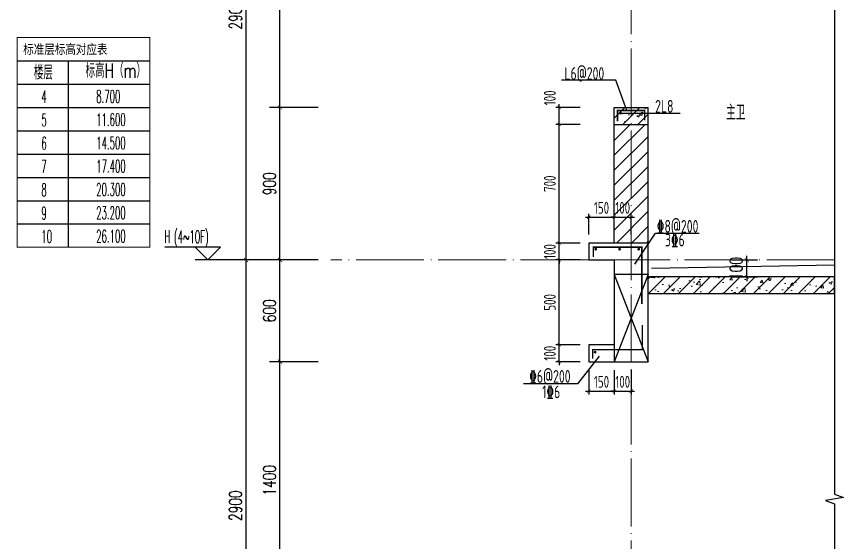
# Model space of a CAD drawing. Extents: x -461650 to 361314, y 245336 to 769729.
# Drawn here: x 284742 to 289616, y 667156 to 670259 of the extents above; entities that cross this region are included whole.
import ezdxf

# ---------------------------------------------------------------- set-up
doc = ezdxf.new("R2010")
doc.units = 0
doc.header["$LTSCALE"] = 1000
doc.linetypes.add('DOTE', pattern=[2.42, 2, -0.2, 0.02, -0.2])
doc.layers.get('0').update_dxf_attribs({"linetype": 'CONTINUOUS'})
doc.layers.get('DEFPOINTS').update_dxf_attribs({"linetype": 'CONTINUOUS'})
for name, color, linetype in [('C-Sheet-图框', 101, 'CONTINUOUS'), ('DIM', 2, 'CONTINUOUS'), ('DIM_ELEV', 3, 'CONTINUOUS'), ('DIM_SYMB', 3, 'CONTINUOUS'), ('PUB_DIM', 3, 'CONTINUOUS'), ('PUB_TEXT', 2, 'CONTINUOUS'), ('REIN', 6, 'CONTINUOUS'), ('S-大样-砼线', 7, 'CONTINUOUS'), ('S-引出线', 40, 'CONTINUOUS'), ('TEXT', 2, 'CONTINUOUS'), ('WALL', 5, 'CONTINUOUS'), ('看线', 251, 'CONTINUOUS')]:
    doc.layers.add(name, color=color, linetype=linetype)
for name, color, linetype, lineweight in [('DOTE', 19, 'DOTE', 9), ('PUB_HATCH', 8, 'CONTINUOUS', 9), ('内粉刷', 37, 'CONTINUOUS', 9)]:
    doc.layers.add(name, color=color, linetype=linetype, lineweight=lineweight)
doc.styles.add('_TCH_DIM', font='SIMPLEX.shx', dxfattribs={"width": 0.7, "bigfont": 'GBCBIG.shx'})
doc.styles.add('_TCH_DIM_T3', font='SIMPLEX', dxfattribs={"width": 0.705882, "bigfont": 'GBCBIG'})
doc.styles.add('DIM_FONT_T3', font='SIMPLEX', dxfattribs={"width": 0.705882, "bigfont": 'GBCBIG'})
doc.styles.add('TSSD_DIMENSION', font='Tssdeng.shx', dxfattribs={"width": 0.7, "bigfont": 'tssdchn.shx'})
doc.styles.add('TSSD_REIN', font='tssdeng.shx', dxfattribs={"width": 0.7, "height": 300, "bigfont": 'tssdchn.shx'})
doc.styles.add('w', font='tssdeng.shx', dxfattribs={"width": 0.8, "bigfont": 'tssdchn.shx'})
doc.styles.add('宋体', font='', dxfattribs={"height": 50})
doc.styles.get('宋体').set_extended_font_data('SimSun')
doc.dimstyles.new('_TCH_ARCH&&25', dxfattribs={"dimtxt": 74.375, "dimasz": 25, "dimexe": 62.5, "dimexo": 75, "dimgap": 25, "dimtad": 1, "dimdec": 0, "dimzin": 0, "dimdsep": 46, "dimtxsty": '_TCH_DIM_T3', "dimblk": 'ARCHTICK', "dimcen": 0.09, "dimclrt": 7, "dimazin": 0, "dimtfac": 1, "dimtdec": 0, "dimtix": 1, "dimtmove": 2, "dimatfit": 3, "dimldrblk": 'ARCHTICK', "dimfxl": 0, "dimtolj": 1, "dimtzin": 0, "dimarcsym": 0})
doc.dimstyles.new('TSSD_20_20', dxfattribs={"dimtxt": 60, "dimasz": 20, "dimexe": 20, "dimexo": 50, "dimgap": 20, "dimtad": 1, "dimdec": 0, "dimzin": 0, "dimdsep": 46, "dimtxsty": 'TSSD_DIMENSION', "dimblk": 'ARCHTICK', "dimblk1": 'ARCHTICK', "dimblk2": 'ARCHTICK', "dimcen": 0, "dimdle": 20, "dimclrt": 7, "dimadec": 0, "dimazin": 0, "dimtfac": 1, "dimtdec": 0, "dimtix": 1, "dimtmove": 2, "dimatfit": 3, "dimfxl": 0, "dimtolj": 1, "dimtzin": 0, "dimarcsym": 0})
pattern_1 = [(45, (0, 0), (-44.194174, 44.194174), []), (50, (0, 0), (179.315046, -15.688034), [18.75, -206.25]), (355, (0, 0), (-34.687833, 188.048033), [15, -165]), (100.4514, (14.94, -1.3), (144.627345, 172.359886), [15.935047, -175.285528]), (46.1842, (0, 50), (266.81026, -41.379754), [28.125, -309.375]), (96.6356, (22.23, 46.55), (233.66568, 243.52947), [23.90257, -262.92825]), (351.1842, (0, 50), (233.66549, 243.52965), [22.5, -247.5]), (21, (25, 37.5), (149.226763, -100.654723), [18.75, -206.25]), (326, (25, 37.5), (60.828833, 181.28751), [15, -165]), (71.4514, (37.44, 29.11), (210.055657, 80.632624), [15.935047, -175.285528]), (37.5, (0, 0), (3.039964, 83.2234635), [0, -163, 0, -167.5, 0, -165.625]), (7.5, (0, 0), (65.767384, 98.602928), [0, -95.5, 0, -159.25, 0, -63.125]), (327.5, (-55.75, 0), (133.455609, -5.638718), [0, -62.5, 0, -195, 0, -258.75]), (317.5, (-80.75, 0), (145.796542, 25.026246), [0, -81.25, 0, -129.5, 0, -183.75])]

# ---------------------------------------------------------------- blocks, each defined once
blk = doc.blocks.new('A$C4D992532')
at = {"layer": 'C-Sheet-图框', "color": 0}
for p, q in [((-871.8, 1100), (-89.1, 1100)), ((-871.8, 1100), (-89.1, 1100)), ((-571.5, 1100), (-571.5, 0)), ((-871.8, 962.5), (-89.1, 962.5)), ((-871.8, 825), (-89.1, 825)), ((-871.8, 687.5), (-89.1, 687.5)), ((-871.8, 550), (-89.1, 550)), ((-871.8, 412.5), (-89.1, 412.5)), ((-871.8, 275), (-89.1, 275)), ((-871.8, 137.5), (-89.1, 137.5))]:
    blk.add_line(p, q, dxfattribs=at)
at = {"layer": 'C-Sheet-图框', "color": 0, "const_width": 6}
blk.add_lwpolyline([(-871.8, 0), (-89.1, 0), (-89.1, 1237.5), (-871.8, 1237.5)], close=True, dxfattribs=at)
at = {"layer": 'PUB_TEXT', "color": 2, "style": '宋体', "width": 0.8}
blk.add_text('标准层标高对应表', height=56.96, dxfattribs=at).set_placement((-835.8, 1139.9))
at = {"layer": 'PUB_TEXT', "style": '_TCH_DIM'}
for s, height, width, p in [('楼层', 84.4, 0.7, (-772.7, 989.5)), ('标高H（m）', 84.4, 0.7, (-468.2, 1000.6)), ('8.700', 74.38, 0.494118, (-405, 853.2)), ('4', 74.4, 0.494118, (-728.4, 851.3)), ('5', 74.4, 0.494118, (-728.4, 713.8)), ('11.600', 74.38, 0.494118, (-405, 715.7)), ('6', 74.4, 0.494118, (-728.4, 576.3)), ('14.500', 74.38, 0.494118, (-405, 578.2)), ('7', 74.4, 0.494118, (-728.4, 438.8)), ('17.400', 74.38, 0.494118, (-405, 440.7)), ('8', 74.4, 0.494118, (-728.4, 301.3)), ('20.300', 74.38, 0.494118, (-405, 303.2)), ('9', 74.4, 0.494118, (-728.4, 163.8)), ('23.200', 74.38, 0.494118, (-405, 165.7)), ('10', 74.38, 0.494118, (-728.4, 26.3)), ('26.100', 74.38, 0.494118, (-405, 28.2))]:
    blk.add_text(s, height=height, dxfattribs=dict(at, width=width)).set_placement(p)
blk = doc.blocks.new('_ArchTick')
at = {"color": 0, "linetype": 'ByBlock', "const_width": 0.15}
blk.add_lwpolyline([(-0.5, -0.5), (0.5, 0.5)], dxfattribs=at)
blk = doc.blocks.new('*D2005')
at = {"layer": 'DEFPOINTS', "color": 0}
for p in [(910898.2, -114386.1), (911064.2, -114386.1), (910898.2, -114486.1)]:
    blk.add_point(p, dxfattribs=at)
at = {"layer": 'PUB_DIM', "color": 0, "lineweight": -2}
for p, q in [((910973.2, -114386.1), (911126.7, -114386.1)), ((911064.2, -114386.1), (911064.2, -114361.1)), ((911064.2, -114486.1), (911064.2, -114386.1)), ((910973.2, -114486.1), (911126.7, -114486.1)), ((911064.2, -114486.1), (911064.2, -114511.1))]:
    blk.add_line(p, q, dxfattribs=at)
at = {"layer": 'PUB_DIM', "color": 0, "lineweight": -2, "xscale": 25, "yscale": 25, "zscale": 25}
for p, rotation in [((911064.2, -114386.1), 270), ((911064.2, -114486.1), 90)]:
    blk.add_blockref('_ArchTick', p, dxfattribs=dict(at, rotation=rotation))
at = {"layer": 'PUB_DIM', "color": 7, "insert": (911002, -114436.1), "char_height": 74.38, "attachment_point": 5, "rotation": 90, "style": '_TCH_DIM_T3'}
blk.add_mtext('\\A1;100', dxfattribs=at)
blk = doc.blocks.new('*D2006')
at = {"layer": 'DEFPOINTS', "color": 0}
for p in [(909958.4, -113486.1), (910133, -113486.1), (910133, -113586.1)]:
    blk.add_point(p, dxfattribs=at)
at = {"layer": 'DIM', "color": 0, "lineweight": -2}
for p, q in [((909958.4, -113606.1), (909958.4, -113466.1)), ((910083, -113486.1), (909938.4, -113486.1)), ((910083, -113586.1), (909938.4, -113586.1))]:
    blk.add_line(p, q, dxfattribs=at)
at = {"layer": 'DIM', "color": 0, "lineweight": -2, "xscale": 20, "yscale": 20, "zscale": 20}
for p, rotation in [((909958.4, -113486.1), 90), ((909958.4, -113586.1), 270)]:
    blk.add_blockref('_ArchTick', p, dxfattribs=dict(at, rotation=rotation))
at = {"layer": 'DIM', "color": 7, "insert": (909903.4, -113429.6), "char_height": 70, "attachment_point": 5, "rotation": 90, "style": 'TSSD_DIMENSION'}
blk.add_mtext('\\A1;100', dxfattribs=at)
blk = doc.blocks.new('*D2007')
at = {"layer": 'DEFPOINTS', "color": 0}
for p in [(909958.4, -114286.1), (910133, -114286.1), (910133, -114386.1)]:
    blk.add_point(p, dxfattribs=at)
at = {"layer": 'DIM', "color": 0, "lineweight": -2}
for p, q in [((910083, -114286.1), (909938.4, -114286.1)), ((909958.4, -114286.1), (909958.4, -114266.1)), ((909958.4, -114386.1), (909958.4, -114286.1)), ((910083, -114386.1), (909938.4, -114386.1)), ((909958.4, -114386.1), (909958.4, -114406.1))]:
    blk.add_line(p, q, dxfattribs=at)
at = {"layer": 'DIM', "color": 0, "lineweight": -2, "xscale": 20, "yscale": 20, "zscale": 20}
for p, rotation in [((909958.4, -114286.1), 270), ((909958.4, -114386.1), 90)]:
    blk.add_blockref('_ArchTick', p, dxfattribs=dict(at, rotation=rotation))
at = {"layer": 'DIM', "color": 7, "insert": (909903.4, -114336.1), "char_height": 70, "attachment_point": 5, "rotation": 90, "style": 'TSSD_DIMENSION'}
blk.add_mtext('\\A1;100', dxfattribs=at)
blk = doc.blocks.new('*D2008')
at = {"layer": 'DEFPOINTS', "color": 0}
for p in [(909958.4, -114386.1), (910133, -114386.1), (910133, -114886.1)]:
    blk.add_point(p, dxfattribs=at)
at = {"layer": 'DIM', "color": 0, "lineweight": -2}
for p, q in [((910083, -114386.1), (909938.4, -114386.1)), ((909958.4, -114906.1), (909958.4, -114366.1)), ((910083, -114886.1), (909938.4, -114886.1))]:
    blk.add_line(p, q, dxfattribs=at)
at = {"layer": 'DIM', "color": 0, "lineweight": -2, "xscale": 20, "yscale": 20, "zscale": 20}
for p, rotation in [((909958.4, -114386.1), 90), ((909958.4, -114886.1), 270)]:
    blk.add_blockref('_ArchTick', p, dxfattribs=dict(at, rotation=rotation))
at = {"layer": 'DIM', "color": 7, "insert": (909903.4, -114636.1), "char_height": 70, "attachment_point": 5, "rotation": 90, "style": 'TSSD_DIMENSION'}
blk.add_mtext('\\A1;500', dxfattribs=at)
blk = doc.blocks.new('*D2009')
at = {"layer": 'DEFPOINTS', "color": 0}
for p in [(909958.4, -114886.1), (910133, -114886.1), (910133, -114986.1)]:
    blk.add_point(p, dxfattribs=at)
at = {"layer": 'DIM', "color": 0, "lineweight": -2}
for p, q in [((909958.4, -114886.1), (909958.4, -114866.1)), ((910083, -114886.1), (909938.4, -114886.1)), ((909958.4, -114986.1), (909958.4, -114886.1)), ((910083, -114986.1), (909938.4, -114986.1)), ((909958.4, -114986.1), (909958.4, -115006.1))]:
    blk.add_line(p, q, dxfattribs=at)
at = {"layer": 'DIM', "color": 0, "lineweight": -2, "xscale": 20, "yscale": 20, "zscale": 20}
for p, rotation in [((909958.4, -114886.1), 270), ((909958.4, -114986.1), 90)]:
    blk.add_blockref('_ArchTick', p, dxfattribs=dict(at, rotation=rotation))
at = {"layer": 'DIM', "color": 7, "insert": (909903.4, -114936.1), "char_height": 70, "attachment_point": 5, "rotation": 90, "style": 'TSSD_DIMENSION'}
blk.add_mtext('\\A1;100', dxfattribs=at)
blk = doc.blocks.new('*D2010')
at = {"layer": 'DEFPOINTS', "color": 0}
for p in [(910133, -114986.1), (910283, -114986.1), (910283, -115159.8)]:
    blk.add_point(p, dxfattribs=at)
at = {"layer": 'DIM', "color": 0, "lineweight": -2}
for p, q in [((910133, -115036.1), (910133, -115179.8)), ((910283, -115036.1), (910283, -115179.8)), ((910113, -115159.8), (910303, -115159.8))]:
    blk.add_line(p, q, dxfattribs=at)
at = {"layer": 'DIM', "color": 0, "lineweight": -2, "xscale": 20, "yscale": 20, "zscale": 20, "rotation": 180}
blk.add_blockref('_ArchTick', (910133, -115159.8), dxfattribs=at)
at = {"layer": 'DIM', "color": 0, "lineweight": -2, "xscale": 20, "yscale": 20, "zscale": 20}
blk.add_blockref('_ArchTick', (910283, -115159.8), dxfattribs=at)
at = {"layer": 'DIM', "color": 7, "insert": (910208, -115104.8), "char_height": 70, "attachment_point": 5, "style": 'TSSD_DIMENSION'}
blk.add_mtext('\\A1;150', dxfattribs=at)
blk = doc.blocks.new('*D2011')
at = {"layer": 'DEFPOINTS', "color": 0}
for p in [(910283, -114986.1), (910383, -114986.1), (910383, -115159.8)]:
    blk.add_point(p, dxfattribs=at)
at = {"layer": 'DIM', "color": 0, "lineweight": -2}
for p, q in [((910283, -115036.1), (910283, -115179.8)), ((910383, -115036.1), (910383, -115179.8)), ((910283, -115159.8), (910263, -115159.8)), ((910283, -115159.8), (910383, -115159.8)), ((910383, -115159.8), (910403, -115159.8))]:
    blk.add_line(p, q, dxfattribs=at)
at = {"layer": 'DIM', "color": 0, "lineweight": -2, "xscale": 20, "yscale": 20, "zscale": 20}
blk.add_blockref('_ArchTick', (910283, -115159.8), dxfattribs=at)
at = {"layer": 'DIM', "color": 0, "lineweight": -2, "xscale": 20, "yscale": 20, "zscale": 20, "rotation": 180}
blk.add_blockref('_ArchTick', (910383, -115159.8), dxfattribs=at)
at = {"layer": 'DIM', "color": 7, "insert": (910333, -115104.8), "char_height": 70, "attachment_point": 5, "style": 'TSSD_DIMENSION'}
blk.add_mtext('\\A1;100', dxfattribs=at)
blk = doc.blocks.new('*D2012')
at = {"layer": 'DEFPOINTS', "color": 0}
for p in [(910283, -114133.7), (910133, -114286.1), (910283, -114286.1)]:
    blk.add_point(p, dxfattribs=at)
at = {"layer": 'DIM', "color": 0, "lineweight": -2}
for p, q in [((910113, -114133.7), (910303, -114133.7)), ((910133, -114236.1), (910133, -114113.7)), ((910283, -114236.1), (910283, -114113.7))]:
    blk.add_line(p, q, dxfattribs=at)
at = {"layer": 'DIM', "color": 0, "lineweight": -2, "xscale": 20, "yscale": 20, "zscale": 20, "rotation": 180}
blk.add_blockref('_ArchTick', (910133, -114133.7), dxfattribs=at)
at = {"layer": 'DIM', "color": 0, "lineweight": -2, "xscale": 20, "yscale": 20, "zscale": 20}
blk.add_blockref('_ArchTick', (910283, -114133.7), dxfattribs=at)
at = {"layer": 'DIM', "color": 7, "insert": (910208, -114078.7), "char_height": 70, "attachment_point": 5, "style": 'TSSD_DIMENSION'}
blk.add_mtext('\\A1;150', dxfattribs=at)
blk = doc.blocks.new('*D2013')
at = {"layer": 'DEFPOINTS', "color": 0}
for p in [(910383, -114133.7), (910283, -114286.1), (910383, -114286.1)]:
    blk.add_point(p, dxfattribs=at)
at = {"layer": 'DIM', "color": 0, "lineweight": -2}
for p, q in [((910283, -114133.7), (910263, -114133.7)), ((910283, -114236.1), (910283, -114113.7)), ((910283, -114133.7), (910383, -114133.7)), ((910383, -114236.1), (910383, -114113.7)), ((910383, -114133.7), (910403, -114133.7))]:
    blk.add_line(p, q, dxfattribs=at)
at = {"layer": 'DIM', "color": 0, "lineweight": -2, "xscale": 20, "yscale": 20, "zscale": 20}
blk.add_blockref('_ArchTick', (910283, -114133.7), dxfattribs=at)
at = {"layer": 'DIM', "color": 0, "lineweight": -2, "xscale": 20, "yscale": 20, "zscale": 20, "rotation": 180}
blk.add_blockref('_ArchTick', (910383, -114133.7), dxfattribs=at)
at = {"layer": 'DIM', "color": 7, "insert": (910333, -114078.7), "char_height": 70, "attachment_point": 5, "style": 'TSSD_DIMENSION'}
blk.add_mtext('\\A1;100', dxfattribs=at)
blk = doc.blocks.new('*D2014')
at = {"layer": 'DEFPOINTS', "color": 0}
for p in [(909958.4, -113586.1), (910133, -113586.1), (910133, -114286.1)]:
    blk.add_point(p, dxfattribs=at)
at = {"layer": 'DIM', "color": 0, "lineweight": -2}
for p, q in [((910083, -113586.1), (909938.4, -113586.1)), ((909958.4, -114306.1), (909958.4, -113566.1)), ((910083, -114286.1), (909938.4, -114286.1))]:
    blk.add_line(p, q, dxfattribs=at)
at = {"layer": 'DIM', "color": 0, "lineweight": -2, "xscale": 20, "yscale": 20, "zscale": 20}
for p, rotation in [((909958.4, -113586.1), 90), ((909958.4, -114286.1), 270)]:
    blk.add_blockref('_ArchTick', p, dxfattribs=dict(at, rotation=rotation))
at = {"layer": 'DIM', "color": 7, "insert": (909903.4, -113936.1), "char_height": 70, "attachment_point": 5, "rotation": 90, "style": 'TSSD_DIMENSION'}
blk.add_mtext('\\A1;700', dxfattribs=at)
blk = doc.blocks.new('*D853')
at = {"layer": 'DEFPOINTS', "color": 0}
for p in [(286294.8, 668223), (286594.8, 668223), (286594.8, 666823)]:
    blk.add_point(p, dxfattribs=at)
at = {"layer": 'PUB_DIM', "color": 0, "lineweight": -2}
for p, q in [((286519.8, 668223), (286232.3, 668223)), ((286294.8, 666823), (286294.8, 668223)), ((286519.8, 666823), (286232.3, 666823))]:
    blk.add_line(p, q, dxfattribs=at)
at = {"layer": 'PUB_DIM', "color": 0, "lineweight": -2, "xscale": 25, "yscale": 25, "zscale": 25}
for p, rotation in [((286294.8, 668223), 90), ((286294.8, 666823), 270)]:
    blk.add_blockref('_ArchTick', p, dxfattribs=dict(at, rotation=rotation))
at = {"layer": 'PUB_DIM', "color": 7, "insert": (286232.6, 667523), "char_height": 74.38, "attachment_point": 5, "rotation": 90, "style": '_TCH_DIM_T3'}
blk.add_mtext('\\A1;1400', dxfattribs=at)
blk = doc.blocks.new('*D854')
at = {"layer": 'DEFPOINTS', "color": 0}
for p in [(286294.8, 668823), (286594.8, 668823), (286594.8, 668223)]:
    blk.add_point(p, dxfattribs=at)
at = {"layer": 'PUB_DIM', "color": 0, "lineweight": -2}
for p, q in [((286519.8, 668823), (286232.3, 668823)), ((286294.8, 668223), (286294.8, 668823)), ((286519.8, 668223), (286232.3, 668223))]:
    blk.add_line(p, q, dxfattribs=at)
at = {"layer": 'PUB_DIM', "color": 0, "lineweight": -2, "xscale": 25, "yscale": 25, "zscale": 25}
for p, rotation in [((286294.8, 668823), 90), ((286294.8, 668223), 270)]:
    blk.add_blockref('_ArchTick', p, dxfattribs=dict(at, rotation=rotation))
at = {"layer": 'PUB_DIM', "color": 7, "insert": (286232.6, 668523), "char_height": 74.38, "attachment_point": 5, "rotation": 90, "style": '_TCH_DIM_T3'}
blk.add_mtext('\\A1;600', dxfattribs=at)
blk = doc.blocks.new('*D855')
at = {"layer": 'DEFPOINTS', "color": 0}
for p in [(286294.8, 669723), (286594.8, 669723), (286594.8, 668823)]:
    blk.add_point(p, dxfattribs=at)
at = {"layer": 'PUB_DIM', "color": 0, "lineweight": -2}
for p, q in [((286519.8, 669723), (286232.3, 669723)), ((286294.8, 668823), (286294.8, 669723)), ((286519.8, 668823), (286232.3, 668823))]:
    blk.add_line(p, q, dxfattribs=at)
at = {"layer": 'PUB_DIM', "color": 0, "lineweight": -2, "xscale": 25, "yscale": 25, "zscale": 25}
for p, rotation in [((286294.8, 669723), 90), ((286294.8, 668823), 270)]:
    blk.add_blockref('_ArchTick', p, dxfattribs=dict(at, rotation=rotation))
at = {"layer": 'PUB_DIM', "color": 7, "insert": (286232.6, 669273), "char_height": 74.38, "attachment_point": 5, "rotation": 90, "style": '_TCH_DIM_T3'}
blk.add_mtext('\\A1;900', dxfattribs=at)
blk = doc.blocks.new('*D856')
at = {"layer": 'DEFPOINTS', "color": 0}
for p in [(286294.8, 671123), (286594.8, 671123), (286594.8, 669723)]:
    blk.add_point(p, dxfattribs=at)
at = {"layer": 'PUB_DIM', "color": 0, "lineweight": -2}
for p, q in [((286519.8, 671123), (286232.3, 671123)), ((286294.8, 669723), (286294.8, 671123)), ((286519.8, 669723), (286232.3, 669723))]:
    blk.add_line(p, q, dxfattribs=at)
at = {"layer": 'PUB_DIM', "color": 0, "lineweight": -2, "xscale": 25, "yscale": 25, "zscale": 25}
for p, rotation in [((286294.8, 671123), 90), ((286294.8, 669723), 270)]:
    blk.add_blockref('_ArchTick', p, dxfattribs=dict(at, rotation=rotation))
at = {"layer": 'PUB_DIM', "color": 7, "insert": (286232.6, 670423), "char_height": 74.38, "attachment_point": 5, "rotation": 90, "style": '_TCH_DIM_T3'}
blk.add_mtext('\\A1;1400', dxfattribs=at)
blk = doc.blocks.new('*D865')
at = {"layer": 'DEFPOINTS', "color": 0}
for p in [(286094.8, 668823), (286594.8, 668823), (286594.8, 665923)]:
    blk.add_point(p, dxfattribs=at)
at = {"layer": 'PUB_DIM', "color": 0, "lineweight": -2}
for p, q in [((286519.8, 668823), (286032.3, 668823)), ((286094.8, 665923), (286094.8, 668823)), ((286519.8, 665923), (286032.3, 665923))]:
    blk.add_line(p, q, dxfattribs=at)
at = {"layer": 'PUB_DIM', "color": 0, "lineweight": -2, "xscale": 25, "yscale": 25, "zscale": 25}
for p, rotation in [((286094.8, 668823), 90), ((286094.8, 665923), 270)]:
    blk.add_blockref('_ArchTick', p, dxfattribs=dict(at, rotation=rotation))
at = {"layer": 'PUB_DIM', "color": 7, "insert": (286032.6, 667373), "char_height": 74.38, "attachment_point": 5, "rotation": 90, "style": '_TCH_DIM_T3'}
blk.add_mtext('\\A1;2900', dxfattribs=at)
blk = doc.blocks.new('*D866')
at = {"layer": 'DEFPOINTS', "color": 0}
for p in [(286094.8, 671723), (286594.8, 671723), (286594.8, 668823)]:
    blk.add_point(p, dxfattribs=at)
at = {"layer": 'PUB_DIM', "color": 0, "lineweight": -2}
for p, q in [((286519.8, 671723), (286032.3, 671723)), ((286094.8, 668823), (286094.8, 671723)), ((286519.8, 668823), (286032.3, 668823))]:
    blk.add_line(p, q, dxfattribs=at)
at = {"layer": 'PUB_DIM', "color": 0, "lineweight": -2, "xscale": 25, "yscale": 25, "zscale": 25}
for p, rotation in [((286094.8, 671723), 90), ((286094.8, 668823), 270)]:
    blk.add_blockref('_ArchTick', p, dxfattribs=dict(at, rotation=rotation))
at = {"layer": 'PUB_DIM', "color": 7, "insert": (286032.6, 670273), "char_height": 74.38, "attachment_point": 5, "rotation": 90, "style": '_TCH_DIM_T3'}
blk.add_mtext('\\A1;2900', dxfattribs=at)
blk = doc.blocks.new('20210809.02282059')
at = {"layer": 'REIN', "const_width": 9}
blk.add_lwpolyline([(87484.2, 66580.9), (87484.2, 66644.7), (87644.1, 66644.7), (87644.1, 66586.8)], dxfattribs=at)
at = {"layer": 'REIN', "const_width": 8}
for points in [[(87497.7, 66629.7, 1), (87505.7, 66629.7, 1)], [(87625.1, 66629.7, 1), (87633.1, 66629.7, 1)]]:
    blk.add_lwpolyline(points, format="xyb", close=True, dxfattribs=at)
at = {"layer": 'S-引出线'}
for p, q in [((87474.6, 66823.8), (87154.5, 66823.8)), ((87538.8, 66644.7), (87474.6, 66823.8)), ((87501.7, 66629.7), (87853.3, 66629.7))]:
    blk.add_line(p, q, dxfattribs=at)
at = {"layer": 'TEXT', "style": 'w', "width": 0.7}
for s, p in [('L6@200', (87171.5, 66825.9)), ('2L8', (87706.2, 66632.1))]:
    blk.add_text(s, height=75, rotation=0, dxfattribs=at).set_placement(p)
blk = doc.blocks.new('A$C124E38C7')
at = {"layer": 'REIN'}
for points in [[(411.3, 827.6, 9, 9, 0), (411.3, 885.8, 9, 9, 0), (697.1, 885.8, 9, 9, 0), (697.1, 551.1, 9, 9, 0)], [(407.7, 227.9, 9, 9, 0), (407.7, 280.9, 9, 9, 0), (700.1, 280.9, 9, 9, 0), (700.1, 425.3, 9, 9, 0)]]:
    blk.add_lwpolyline(points, format="xyseb", dxfattribs=at)
at = {"layer": 'REIN', "const_width": 8}
for points in [[(421.8, 873.5, 1), (429.8, 873.5, 1)], [(562.3, 873.5, 1), (570.3, 873.5, 1)], [(674.9, 873.5, 1), (682.9, 873.5, 1)], [(418.3, 266.1, 1), (426.3, 266.1, 1)]]:
    blk.add_lwpolyline(points, format="xyb", close=True, dxfattribs=at)
at = {"layer": 'S-大样-砼线'}
for p, q in [((534.9, 724.9), (734.9, 209.8)), ((734.9, 724.9), (534.9, 209.8))]:
    blk.add_line(p, q, dxfattribs=at)
blk.add_lwpolyline([(734.9, 724.9), (534.9, 724.9), (534.9, 209.8), (734.9, 209.8)], close=True, dxfattribs=at)
at = {"layer": 'S-引出线'}
for points in [[(655.5, 786.1), (777.7, 968.3), (1034.7, 968.3)], [(445.3, 242.7), (318.6, 79.6), (0, 79.6)]]:
    blk.add_lwpolyline(points, dxfattribs=at)
at = {"layer": 'TEXT', "style": 'TSSD_REIN', "width": 0.7}
for s, p in [('%%1328@200', (785.9, 970.9)), ('3%%1326', (833.8, 890.1)), ('%%1326@200', (33.9, 85.5)), ('1%%1326', (110.1, -5.8))]:
    blk.add_text(s, height=75, rotation=0, dxfattribs=at).set_placement(p)
blk = doc.blocks.new('GHFHFHTFDFS')
at = {"layer": 'PUB_HATCH'}
h = blk.add_hatch(dxfattribs=at)
h.set_pattern_fill('钢筋混凝土', color=256, scale=25, style=0)
h.set_pattern_definition(pattern_1)
h.paths.add_polyline_path([(910483, -113586.1), (910483, -113486.1), (910283, -113486.1), (910283, -113586.1)])
h = blk.add_hatch(dxfattribs=at)
h.set_pattern_fill('普通砖', color=256, scale=25, style=0)
h.set_pattern_definition([(45, (0, 44.88), (-44.1941915, 44.1941915), [])])
h.paths.add_polyline_path([(910483, -114286.1), (910483, -113586.1), (910283, -113586.1), (910283, -114286.1)])
h = blk.add_hatch(dxfattribs=at)
h.set_pattern_fill('钢筋混凝土', color=256, scale=25, style=0)
h.set_pattern_definition(pattern_1)
h.paths.add_polyline_path([(910483, -114486.1), (910483, -114586.1), (911581.6, -114586.1), (911581.6, -114486.1)])
at = {"layer": 'WALL'}
for p, q in [((910283, -113586.1), (910283, -113486.1)), ((910283, -113486.1), (910483, -113486.1)), ((910483, -113586.1), (910483, -113486.1)), ((910283, -113586.1), (910483, -113586.1)), ((910283, -114286.1), (910283, -113586.1)), ((910483, -114286.1), (910483, -113586.1)), ((910483, -114286.1), (910133, -114286.1)), ((910133, -114286.1), (910133, -114386.1)), ((910483, -114486.1), (910483, -114286.1)), ((910133, -114386.1), (910283, -114386.1)), ((910283, -114386.1), (910283, -114886.1)), ((911581.6, -114486.1), (910483, -114486.1)), ((911581.6, -114586.1), (911581.6, -114486.1)), ((911581.6, -114586.1), (910483, -114586.1)), ((910483, -114986.1), (910483, -114586.1)), ((910283, -114886.1), (910133, -114886.1)), ((910133, -114886.1), (910133, -114986.1)), ((910133, -114986.1), (910483, -114986.1))]:
    blk.add_line(p, q, dxfattribs=at)
at = {"layer": '看线', "color": 32}
blk.add_lwpolyline([(911581.6, -114416.1), (910503, -114436.1)], dxfattribs=at)
at = {"layer": 'PUB_TEXT', "style": 'DIM_FONT_T3', "width": 0.705882}
blk.add_text('主卫', height=89.36, dxfattribs=at).set_placement((910942.3, -113560.5))
at = {"layer": 'DIM'}
dim = blk.add_linear_dim(base=(909958.4, -113486.1), p1=(910133, -113586.1), p2=(910133, -113486.1), angle=90, dimstyle='TSSD_20_20', override={"dimtxt": 70}, dxfattribs=at)
dim.commit()
dim.dimension.update_dxf_attribs({"geometry": '*D2006', "text_midpoint": (909903.4, -113429.6), "dimtype": 161})
for p1, p2, distance, picture, middle in [((910133, -114286.1), (910133, -113586.1), 174.6, '*D2014', (909903.4, -113936.1)), ((910133, -114286.1), (910283, -114286.1), 152.3, '*D2012', (910208, -114078.7)), ((910283, -114286.1), (910383, -114286.1), 152.3, '*D2013', (910333, -114078.7)), ((910133, -114386.1), (910133, -114286.1), 174.6, '*D2007', (909903.4, -114336.1)), ((910133, -114886.1), (910133, -114386.1), 174.6, '*D2008', (909903.4, -114636.1)), ((910133, -114986.1), (910133, -114886.1), 174.6, '*D2009', (909903.4, -114936.1)), ((910133, -114986.1), (910283, -114986.1), -173.7, '*D2010', (910208, -115104.8)), ((910283, -114986.1), (910383, -114986.1), -173.7, '*D2011', (910333, -115104.8))]:
    dim = blk.add_aligned_dim(p1=p1, p2=p2, distance=distance, dimstyle='TSSD_20_20', override={"dimtxt": 70}, dxfattribs=at)
    dim.commit()
    dim.dimension.update_dxf_attribs({"geometry": picture, "text_midpoint": middle})
at = {"layer": 'PUB_DIM'}
dim = blk.add_aligned_dim(p1=(910898.2, -114486.1), p2=(910898.2, -114386.1), distance=-166, dimstyle='_TCH_ARCH&&25', dxfattribs=at)
dim.commit()
dim.dimension.update_dxf_attribs({"geometry": '*D2005', "text_midpoint": (911002, -114436.1)})

msp = doc.modelspace()

# ---------------------------------------------------------------- linework, layer by layer
at = {"layer": 'DIM_ELEV'}
for p, q in [((285944.79, 668897.98), (285616.79, 668897.98)), ((285869.79, 668822.98), (285794.79, 668897.98)), ((285869.79, 668822.98), (285944.79, 668897.98)), ((286294.79, 668822.98), (285794.79, 668822.98))]:
    msp.add_line(p, q, dxfattribs=at)
at = {"layer": 'DIM_SYMB'}
msp.add_lwpolyline([(289563.51, 676102.98), (289563.51, 667441.11), (289616.01, 667422), (289511.01, 667403.48), (289563.51, 667384.86), (289563.51, 658722.98)], dxfattribs=at)
at = {"layer": 'DOTE', "color": 1, "linetype": 'DOTE', "ltscale": 0.2}
for p, q in [((288364.99, 659022.98), (288364.99, 676702.98)), ((289563.51, 668822.98), (286594.79, 668822.98))]:
    msp.add_line(p, q, dxfattribs=at)

# ---------------------------------------------------------------- block references
for name, p in [('A$C4D992532', (285616.79, 668897.98)), ('GHFHFHTFDFS', (-622018.06, 783209.06))]:
    msp.add_blockref(name, p)
at = {"layer": 'REIN'}
msp.add_blockref('20210809.02282059', (200799.8, 603059.88), dxfattribs=at)
at = {"layer": '内粉刷'}
msp.add_blockref('A$C124E38C7', (287730.07, 668013.13), dxfattribs=at)

# ---------------------------------------------------------------- texts
at = {"layer": 'PUB_TEXT', "style": '_TCH_DIM', "width": 0.494118}
for s, height, p in [('H', 74.38, (285614.19, 668924.23)), ('(4~10F)', 74.375, (285669.97, 668923.01))]:
    msp.add_text(s, height=height, dxfattribs=at).set_placement(p)

# ---------------------------------------------------------------- dimensions: what is measured, and where the dimension line sits
at = {"layer": 'PUB_DIM'}
for p1, p2, distance, picture, middle in [((286594.79, 668822.98), (286594.79, 671722.98), 500, '*D866', (286032.61, 670272.98)), ((286594.79, 669722.98), (286594.79, 671122.98), 300, '*D856', (286232.61, 670422.98)), ((286594.79, 668822.98), (286594.79, 669722.98), 300, '*D855', (286232.61, 669272.98)), ((286594.79, 665922.98), (286594.79, 668822.98), 500, '*D865', (286032.61, 667372.98)), ((286594.79, 668222.98), (286594.79, 668822.98), 300, '*D854', (286232.61, 668522.98)), ((286594.79, 666822.98), (286594.79, 668222.98), 300, '*D853', (286232.61, 667522.98))]:
    dim = msp.add_aligned_dim(p1=p1, p2=p2, distance=distance, dimstyle='_TCH_ARCH&&25', dxfattribs=at)
    dim.commit()
    dim.dimension.update_dxf_attribs({"geometry": picture, "text_midpoint": middle})

doc.saveas('drawing.dxf')
